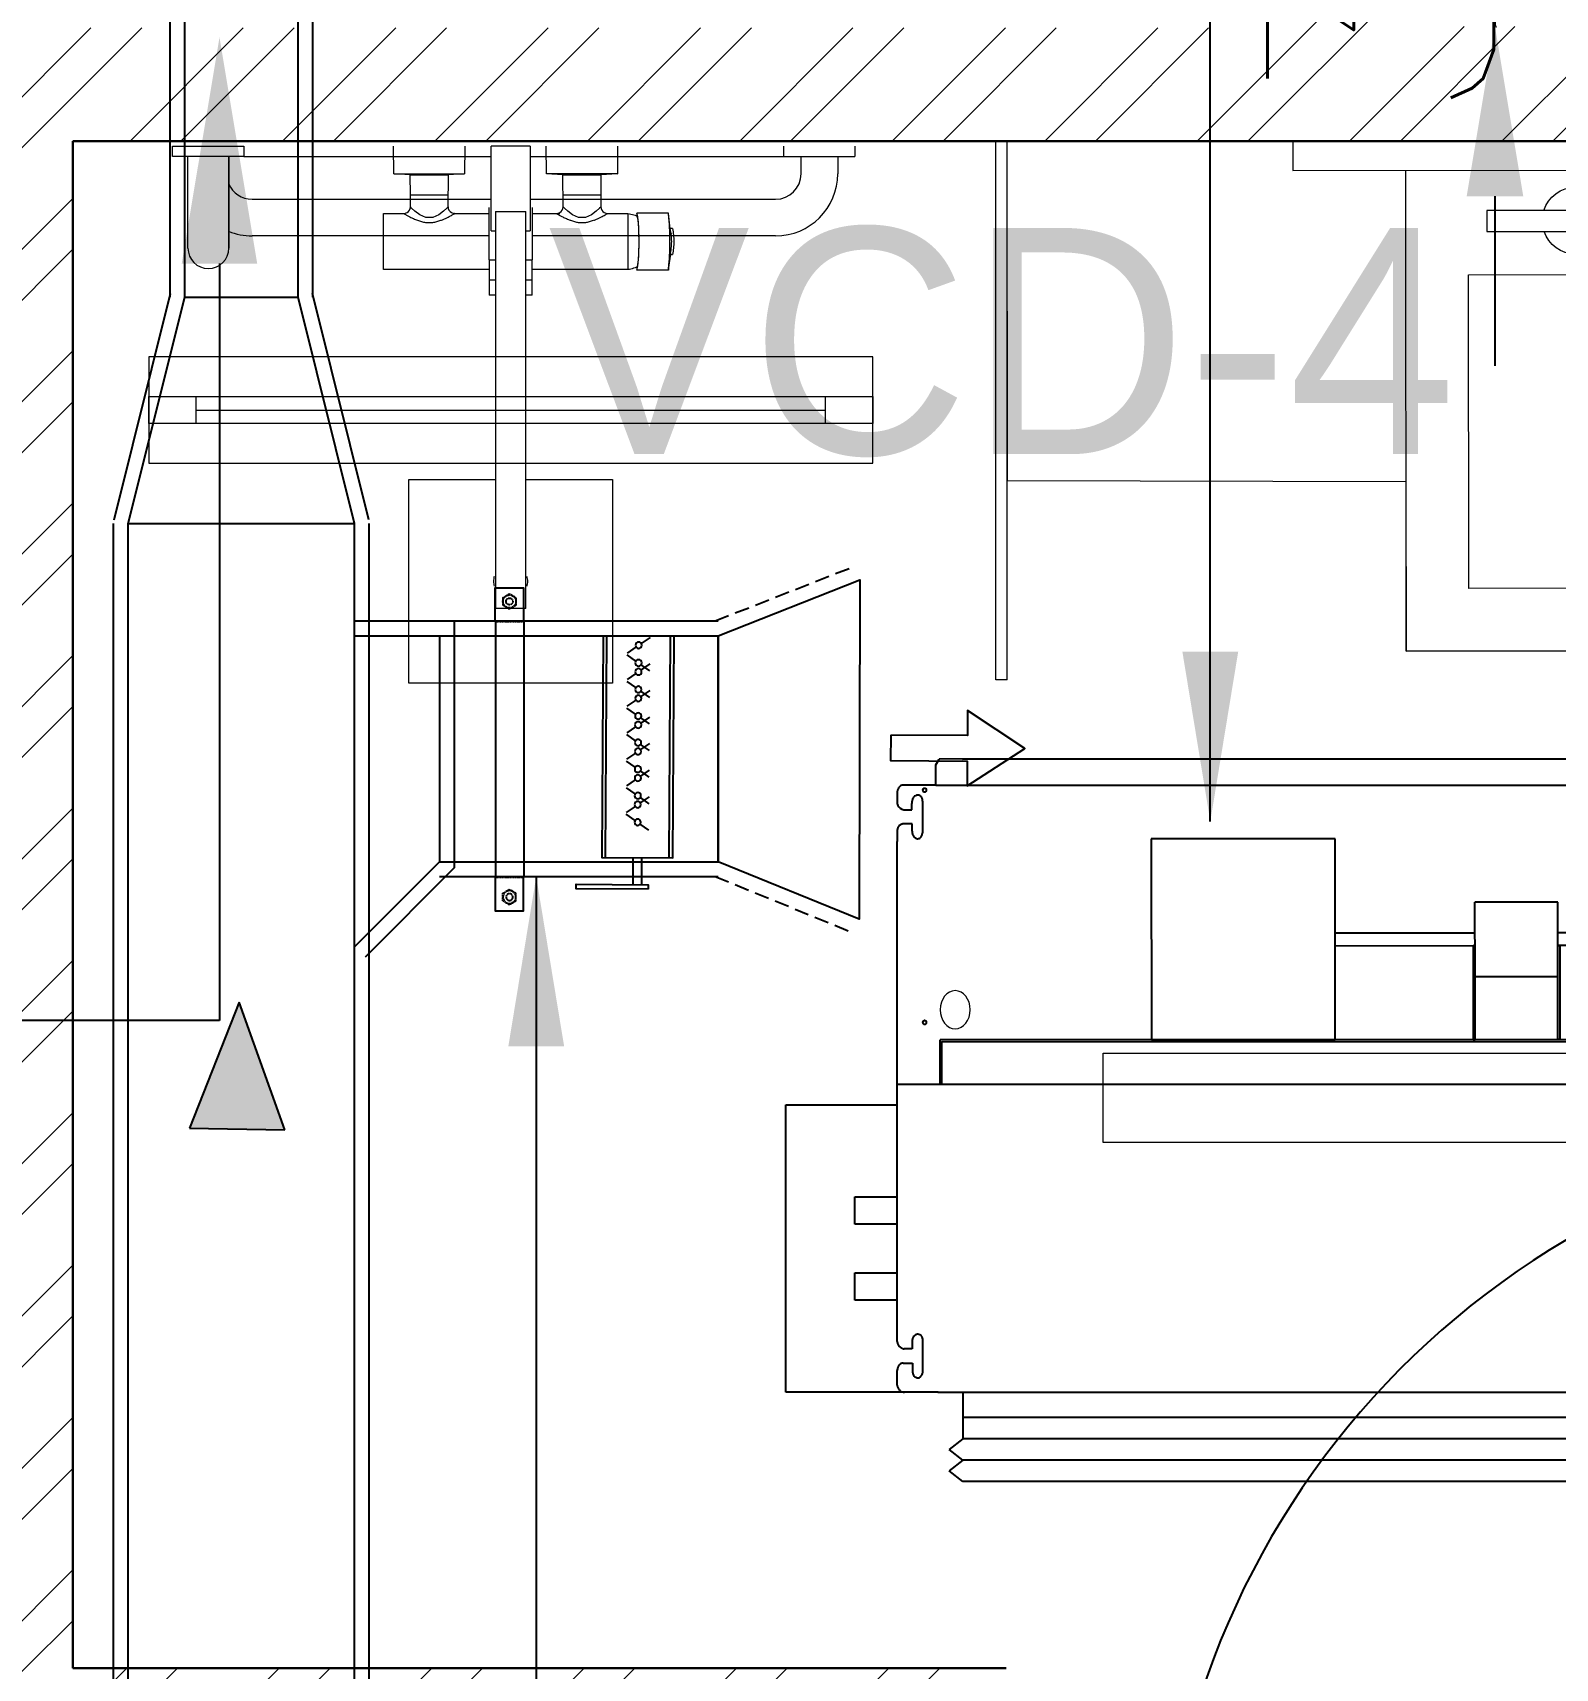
# Model space of a CAD drawing. Header units: millimetres. Extents: x -9226 to 166212, y -13 to 97274.
# Drawn here: x 40588 to 41934, y 59530 to 60976 of the extents above; entities that cross this region are included whole.
import ezdxf

# ---------------------------------------------------------------- set-up
doc = ezdxf.new("R2010")
doc.units = ezdxf.units.MM
doc.linetypes.add('01-AT-PLA Floor Plans$0$DASHED', pattern=[19.05, 12.7, -6.35])
doc.linetypes.add('HIDDEN', pattern=[9.525, 6.35, -3.175])
doc.layers.get('0').update_dxf_attribs({"color": 8})
doc.layers.get('Defpoints').update_dxf_attribs({"color": 8})
for name, color, linetype in [('-FAD', 3, 'Continuous'), ('1.INS', 8, 'Continuous'), ('1.RAD', 6, 'Continuous'), ('1.SAD', 5, 'Continuous'), ('1.support 2', 7, 'Continuous'), ('ETA-AC-SUPPORT', 25, 'Continuous'), ('FAD', 3, 'Continuous'), ('IZ-AC-VCD', 4, 'Continuous'), ('M-HVAC-FCU-02', 20, 'Continuous'), ('M-HVAC-FCU-05', 20, 'Continuous'), ('UNIT', 20, 'Continuous'), ('VCD SHE', 7, 'Continuous')]:
    doc.layers.add(name, color=color, linetype=linetype)
for name, color, linetype, lineweight in [('1.TAGGING', 7, 'Continuous', 5), ('1.XREF', 8, 'Continuous', 9), ('23491-XR-AR-2ND FLOOR PLAN$0$23491-XR-AR-2ND FLOOR PLAN$0$23491-XR-AR-TYP-FLOOR$0$A-FIXT-TOIT-PLAN', 8, 'Continuous', 5), ('23491-XR-AR-2ND FLOOR PLAN$0$23491-XR-AR-2ND FLOOR PLAN$0$23491-XR-AR-TYP-FLOOR$0$Zone-6_30May22$0$TYP$0$2B+G+19+R Typical Floor$0$A-DOOR', 8, 'Continuous', 25), ('23491-XR-AR-2ND FLOOR PLAN$0$23491-XR-AR-2ND FLOOR PLAN$0$A-FIXT-TOIT-PLAN', 8, 'Continuous', 20), ('23491-XR-AR-2ND FLOOR PLAN$0$23491-XR-AR-2ND FLOOR PLAN$0$A-WALL', 8, 'Continuous', 30), ('23491-XR-AR-2ND FLOOR PLAN$0$A-WALL-PATT', 8, 'Continuous', 5), ('A-ANNO-DIMS', 8, 'Continuous', 9)]:
    doc.layers.add(name, color=color, linetype=linetype, lineweight=lineweight)
doc.styles.add('ROMANS', font='isocp.shx', dxfattribs={"width": 0.8})
doc.styles.add('SDC-TEXT-ARB', font='sdc-arb.shx', dxfattribs={"height": 0.5})
doc.styles.get("Standard").update_dxf_attribs({"font": 'romans.shx', "height": 200})
doc.dimstyles.new('ISO-25', dxfattribs={"dimtxt": 200, "dimasz": 150, "dimexe": 1.25, "dimexo": 0.625, "dimgap": 1, "dimtad": 1, "dimtoh": 1, "dimdec": 0, "dimrnd": 5, "dimtxsty": 'Standard', "dimcen": 2.5, "dimclrd": 256, "dimclre": 256, "dimclrt": 7, "dimadec": 0, "dimazin": 0, "dimtfac": 1, "dimtdec": 0, "dimtix": 1, "dimtmove": 2, "dimatfit": 3, "dimfxl": 1, "dimarcsym": 1})
doc.dimstyles.new('JSE', dxfattribs={"dimtxt": 50, "dimasz": 150, "dimexe": 0.18, "dimexo": 0.0625, "dimgap": 50, "dimtad": 0, "dimdec": 0, "dimrnd": 5, "dimzin": 0, "dimdsep": 46, "dimtxsty": 'ROMANS', "dimcen": 0.09, "dimclrd": 7, "dimclre": 7, "dimclrt": 7, "dimadec": 0, "dimazin": 0, "dimtfac": 1, "dimtdec": 0, "dimtofl": 0, "dimtmove": 0, "dimatfit": 3, "dimfxl": 1, "dimtolj": 1, "dimtzin": 0, "dimarcsym": 1})
doc.dimstyles.new('JSE-1.25', dxfattribs={"dimtxt": 200, "dimasz": 150, "dimexe": 0.18, "dimexo": 0.0625, "dimgap": 20, "dimtad": 1, "dimdec": 0, "dimrnd": 5, "dimzin": 0, "dimdsep": 46, "dimtxsty": 'ROMANS', "dimcen": 0.09, "dimclrd": 256, "dimclre": 256, "dimclrt": 7, "dimadec": 0, "dimazin": 0, "dimtfac": 1, "dimtdec": 0, "dimtofl": 0, "dimtmove": 0, "dimatfit": 3, "dimfxl": 1, "dimtolj": 1, "dimtzin": 0, "dimarcsym": 0})

# ---------------------------------------------------------------- blocks, each defined once
blk = doc.blocks.new('*U505')
at = {"layer": '23491-XR-AR-2ND FLOOR PLAN$0$23491-XR-AR-2ND FLOOR PLAN$0$23491-XR-AR-TYP-FLOOR$0$Zone-6_30May22$0$TYP$0$2B+G+19+R Typical Floor$0$A-DOOR', "color": 8}
for p, q in [((0.765, 0), (0.035, 0)), ((0.75, -0.1), (0.05, -0.1))]:
    blk.add_line(p, q, dxfattribs=at)
blk.add_lwpolyline([(0.725, 0), (0.725, 0.7289), (0.765, 0.7289), (0.765, 0)], close=True, dxfattribs=at)
for points in [[(0.035, 0), (0, 0), (0, -0.1), (0.05, -0.1), (0.05, -0.04), (0.035, -0.04), (0.035, 0)], [(0.765, 0), (0.8, 0), (0.8, -0.1), (0.75, -0.1), (0.75, -0.04), (0.765, -0.04), (0.765, 0)]]:
    blk.add_lwpolyline(points, dxfattribs=at)
blk.add_arc((0.765, 0), 0.73, 93.1411, 180, dxfattribs=at)
blk = doc.blocks.new('*U192')
at = {"color": 8}
for points in [[(0.2, 948.2), (1, -652.5), (-299, -652.5), (-300, -300), (-450, -300), (-450, 300), (-300, 300), (-299.7, 948.2)], [(0, 400), (0, -400), (-25, -400), (-25, 400)], [(-25, -300), (-25, 300), (-450, 300), (-450, -300)], [(-79.1, -228.5), (-79.1, -99.2), (-60.6, -99.2), (-60.6, -228.5)]]:
    blk.add_lwpolyline(points, close=True, dxfattribs=at)
blk.add_lwpolyline([(-117.3, -6.3), (-117.3, 244.6), (-394.6, 244.6), (-394.6, -244.6), (-117.3, -244.6), (-117.3, -48.9)], dxfattribs=at)
for start, end in [(108.8563, 251.1437), (287.566, 72.434)]:
    blk.add_arc((-69.5, -150), 29.5, start, end, dxfattribs=at)
blk = doc.blocks.new('23491-XR-AR-2ND FLOOR PLAN$0$23491-XR-AR-2ND FLOOR PLAN$0$23261-XR-AR-TO-A-FF$0$AAA')
at = {"color": 8, "linetype": 'ByBlock'}
for p, q in [((19517.5, 6924.5), (19697.5, 6924.5)), ((19517.5, 6744.5), (19517.5, 6924.5)), ((19697.5, 6924.5), (19697.5, 6744.5)), ((19594, 6858.6), (19594, 6777.6)), ((19594, 6858.6), (19621, 6858.6)), ((19621, 6777.6), (19621, 6858.6)), ((19594, 6777.6), (19594, 6507.6)), ((19621, 6507.6), (19621, 6777.6)), ((19594, 6744.5), (19517.5, 6744.5)), ((19697.5, 6744.5), (19621, 6744.5)), ((19588.6, 6581.5), (19588.6, 6568.4)), ((19588.6, 6581.5), (19594, 6581.5)), ((19621, 6581.5), (19626.4, 6581.5)), ((19626.4, 6568.4), (19626.4, 6581.5)), ((19588.6, 6568.4), (19588.6, 6550.4)), ((19588.6, 6568.4), (19594, 6568.4)), ((19621, 6568.4), (19626.4, 6568.4)), ((19626.4, 6550.4), (19626.4, 6568.4)), ((19594, 6550.4), (19588.6, 6550.4)), ((19588.6, 6504), (19588.6, 6550.4)), ((19626.4, 6550.4), (19621, 6550.4)), ((19626.4, 6550.4), (19626.4, 6504)), ((19856.5, 6459), (19856.5, 6540)), ((19856.5, 6540), (19856.5, 6459)), ((19892.7, 6540), (19892.7, 6459)), ((19892.7, 6540), (19892.7, 6459)), ((19373.4, 6529.2), (19588.6, 6529.2)), ((19594, 6524.8), (19590.4, 6524.8)), ((19590.4, 6450), (19590.4, 6524.8)), ((19624.6, 6524.8), (19621, 6524.8)), ((19624.6, 6524.8), (19624.6, 6450)), ((19626.4, 6529.2), (19836, 6529.2)), ((19588.6, 6509.4), (19564.1, 6509.4)), ((19567, 6509.4), (19566.4, 6509.4)), ((19621, 6507.6), (19594, 6507.6)), ((19590.4, 6496.8), (19373.4, 6496.8)), ((19836, 6496.8), (19624.6, 6496.8)), ((19318.5, 6459), (19318.5, 6474.3)), ((19350.9, 6474.3), (19350.9, 6459)), ((19648, 6450), (19648.2, 6474.2)), ((19303.2, 6450), (19303.2, 6459)), ((19590.4, 6459), (19303.2, 6459)), ((19366.2, 6459), (19366.2, 6450)), ((19590.4, 6450), (19624.6, 6450)), ((19843.2, 6459), (19624.6, 6459)), ((19843.2, 6450), (19843.2, 6459)), ((19843.2, 6459), (19856.5, 6459)), ((19843.2, 6450), (19843.2, 6459)), ((19843.2, 6459), (19906.2, 6459)), ((19906.2, 6450), (19843.2, 6450)), ((19906.2, 6450), (19843.2, 6450)), ((19892.7, 6459), (19906.2, 6459)), ((19906.2, 6459), (19906.2, 6450)), ((19906.2, 6459), (19906.2, 6450))]:
    blk.add_line(p, q, dxfattribs=at)
at = {"color": 8, "linetype": 'ByBlock', "flags": 128}
for points in [[(19466.3, 6544.5), (19466.3, 6544.5), (19466.3, 6545), (19467.9, 6557.1), (19468, 6558.5), (19468.1, 6559.4), (19496, 6559.4)], [(19504, 6558.7), (19502.6, 6558.5), (19501.3, 6558.2), (19499.9, 6557.9), (19498.6, 6557.5), (19497.3, 6557), (19496.1, 6556.6), (19496, 6556.5), (19496, 6559.4), (19495, 6556), (19494.3, 6546.8), (19494, 6534.2), (19494.3, 6521.6), (19495, 6512.3), (19496, 6509)], [(19527.8, 6503.6), (19527.6, 6505.1), (19527, 6506.5), (19526.1, 6507.7), (19524.9, 6508.6), (19522.6, 6509.4), (19522, 6509.4), (19504, 6509.4), (19504, 6558.9), (19588.6, 6558.9)], [(19626.4, 6558.9), (19720, 6558.9), (19720, 6509.4), (19702, 6509.4), (19701.3, 6509.4), (19699, 6508.6), (19697.8, 6507.7), (19696.9, 6506.5), (19696.3, 6505.1), (19696.1, 6503.6)], [(19466.5, 6545.7), (19465.5, 6545.6), (19464.5, 6545.5)], [(19464.5, 6522.8), (19465.5, 6522.7), (19466.5, 6522.6)], [(19466.3, 6523.8), (19466.3, 6523.7), (19466.4, 6522.8), (19466.7, 6520.3), (19467.4, 6515), (19467.8, 6511.5), (19468, 6510.1), (19468.1, 6509), (19468.1, 6509), (19496, 6509), (19496, 6511.8), (19497.2, 6511.3), (19498.5, 6510.9), (19499.8, 6510.5), (19501.2, 6510.2), (19502.5, 6509.9), (19503.9, 6509.7), (19504, 6509.6)], [(19513, 6450), (19513.2, 6474.2), (19527.7, 6475.2), (19527.9, 6503.7), (19528.9, 6504.7), (19531.9, 6507.3), (19536, 6510.5), (19541.4, 6513), (19547.5, 6513), (19552.9, 6510.5), (19557.1, 6507.3), (19560, 6504.7), (19561.1, 6503.6), (19561.3, 6475.2), (19561.4, 6475.2), (19575.7, 6474.2), (19576, 6450)], [(19565.4, 6509.2), (19564, 6508.6), (19562.8, 6507.7), (19561.9, 6506.5), (19561.3, 6505.1), (19561.1, 6503.6)], [(19662.8, 6503.6), (19662.6, 6505.1), (19662, 6506.5), (19661.1, 6507.7), (19659.9, 6508.6), (19657.6, 6509.4), (19657, 6509.4), (19626.4, 6509.4)], [(19710.7, 6474.2), (19648.2, 6474.2), (19648.3, 6474.3), (19662.7, 6475.2), (19662.9, 6503.7), (19663.9, 6504.7), (19666.9, 6507.3), (19671, 6510.5), (19676.4, 6513), (19682.5, 6513), (19687.9, 6510.5), (19692.1, 6507.3), (19695, 6504.7), (19696.1, 6503.6), (19696.1, 6493.2), (19696.3, 6475.2), (19696.4, 6475.2), (19710.7, 6474.2), (19711, 6450)], [(19527.8, 6493.2), (19544.5, 6493.2), (19561.1, 6493.2)], [(19662.8, 6493.2), (19679.5, 6493.2), (19696.1, 6493.2)], [(19513.3, 6474.3), (19513.2, 6474.2), (19575.7, 6474.2)], [(19561, 6475.2), (19544.5, 6475.2), (19527.9, 6475.2)], [(19696.3, 6475.2), (19679.5, 6475.2), (19662.7, 6475.2)]]:
    blk.add_lwpolyline(points, dxfattribs=at)
at = {"color": 8, "linetype": 'ByBlock'}
for centre, radius, start, end in [((19607.5, 6834.5), 15.1, 163.2751, 180), ((19607.5, 6834.5), 15.1, 0, 16.7249), ((19607.5, 6834.5), 15.1, 180, 196.7249), ((19607.5, 6834.5), 15.1, 343.2751, 0), ((19874.6, 6540), 18.1, 360, 180), ((19874.6, 6540), 18.1, 360, 180), ((19373.4, 6474.3), 54.9, 90, 180), ((19836, 6474.3), 54.9, 67.793, 90), ((19373.4, 6474.3), 22.5, 90, 180), ((19836, 6474.3), 22.5, 22.7572, 90)]:
    blk.add_arc(centre, radius, start, end, dxfattribs=at)
at = {"color": 8, "linetype": 'ByBlock', "extrusion": (0, 0, -1)}
for start_param, end_param in [(4.712389, 4.717081), (4.707697, 4.712389)]:
    blk.add_ellipse((19515.6, 6534.2), major_axis=(0, 52.4), ratio=0.998719, start_param=start_param, end_param=end_param, dxfattribs=at)
at = {"color": 8, "linetype": 'ByBlock'}
for points, knots in [([(19468.1, 6559.4), (19468, 6558.3), (19467.8, 6556.2), (19467.4, 6552), (19466.9, 6544.7), (19466.7, 6538.4), (19466.7, 6534.2)], [0, 0, 0, 0, 0.125, 0.25, 0.5, 1, 1, 1, 1]), ([(19496, 6511.8), (19495.7, 6512), (19495.4, 6513.2), (19495, 6516.2), (19494.8, 6518.3), (19494.7, 6520.1), (19494.6, 6522), (19494.5, 6524.7), (19494.4, 6528.5), (19494.3, 6532.4), (19494.3, 6535.6), (19494.3, 6538.4), (19494.4, 6541.6), (19494.5, 6545.1), (19494.7, 6548.3), (19494.9, 6551), (19495.1, 6553.3), (19495.5, 6555.6), (19495.8, 6556.4), (19496, 6556.5)], [-1, -1, -1, -1, -0.861111, -0.791667, -0.756944, -0.722222, -0.6875, -0.652778, -0.583333, -0.513889, -0.479167, -0.444444, -0.388889, -0.333333, -0.277778, -0.222222, -0.166667, -0.111111, 0, 0, 0, 0]), ([(19466.4, 6545.2), (19466.2, 6544.4), (19465.9, 6542.7), (19465.5, 6540), (19465.3, 6537.1), (19465.2, 6535.1), (19465.2, 6534.2)], [0.0424045, 0.0424045, 0.0424045, 0.0424045, 0.25, 0.5, 0.75, 1, 1, 1, 1]), ([(19465.2, 6534.2), (19465.2, 6533.2), (19465.3, 6531.3), (19465.5, 6528.4), (19465.9, 6525.6), (19466.2, 6523.9), (19466.4, 6523.1)], [0, 0, 0, 0, 0.25, 0.5, 0.75, 0.9575954, 0.9575954, 0.9575954, 0.9575954]), ([(19534.1, 6515.4), (19533.3, 6515.1), (19531.5, 6514.3), (19528.8, 6513.1), (19526.7, 6512.1), (19524.8, 6511), (19523.4, 6510.3), (19522.5, 6509.8), (19521.9, 6509.5), (19521.9, 6509.4), (19522, 6509.4)], [0.6680269, 0.6680269, 0.6680269, 0.6680269, 0.7083333, 0.75, 0.7916667, 0.8333333, 0.875, 0.9166667, 0.9583333, 0.9999877, 0.9999877, 0.9999877, 0.9999877]), ([(19554.7, 6515.4), (19554.1, 6515.6), (19553, 6516), (19550.6, 6516.7), (19547.7, 6517.3), (19544.5, 6517.5), (19541.2, 6517.3), (19538.3, 6516.7), (19536, 6516), (19534.8, 6515.6), (19534.2, 6515.4)], [0.3333333, 0.3333333, 0.3333333, 0.3333333, 0.3611111, 0.3888889, 0.4444444, 0.5, 0.5555556, 0.6111111, 0.6388889, 0.6666667, 0.6666667, 0.6666667, 0.6666667]), ([(19567, 6509.4), (19567, 6509.4), (19566.9, 6509.5), (19566.4, 6509.8), (19565.8, 6510.1), (19565, 6510.5), (19564, 6511.1), (19562.9, 6511.7), (19561.5, 6512.4), (19560, 6513.2), (19558.3, 6513.9), (19556.5, 6514.7), (19555.4, 6515.2), (19554.8, 6515.4)], [0.0000145, 0.0000145, 0.0000145, 0.0000145, 0.0555556, 0.0833333, 0.1111111, 0.1388889, 0.1666667, 0.1944444, 0.2222222, 0.25, 0.2777778, 0.3055556, 0.3311596, 0.3311596, 0.3311596, 0.3311596]), ([(19669.1, 6515.4), (19668.3, 6515.1), (19666.5, 6514.3), (19663.8, 6513.1), (19661.7, 6512.1), (19659.8, 6511), (19658.4, 6510.3), (19657.5, 6509.8), (19656.9, 6509.5), (19656.9, 6509.4), (19657, 6509.4)], [0.6680252, 0.6680252, 0.6680252, 0.6680252, 0.7083333, 0.75, 0.7916667, 0.8333333, 0.875, 0.9166667, 0.9583333, 0.9999855, 0.9999855, 0.9999855, 0.9999855]), ([(19689.7, 6515.4), (19689.1, 6515.6), (19688, 6516), (19685.6, 6516.7), (19682.7, 6517.3), (19679.5, 6517.5), (19676.2, 6517.3), (19673.3, 6516.7), (19671, 6516), (19669.8, 6515.6), (19669.2, 6515.4)], [0.3333333, 0.3333333, 0.3333333, 0.3333333, 0.3611111, 0.3888889, 0.4444444, 0.5, 0.5555556, 0.6111111, 0.6388889, 0.6666667, 0.6666667, 0.6666667, 0.6666667]), ([(19702, 6509.4), (19702, 6509.4), (19701.9, 6509.5), (19701.4, 6509.8), (19700.8, 6510.1), (19700, 6510.5), (19699, 6511.1), (19697.9, 6511.7), (19696.5, 6512.4), (19695, 6513.2), (19693.3, 6513.9), (19691.5, 6514.7), (19690.4, 6515.2), (19689.8, 6515.4)], [0.0000123, 0.0000123, 0.0000123, 0.0000123, 0.0555556, 0.0833333, 0.1111111, 0.1388889, 0.1666667, 0.1944444, 0.2222222, 0.25, 0.2777778, 0.3055556, 0.3311561, 0.3311561, 0.3311561, 0.3311561])]:
    blk.add_open_spline(points, degree=3, knots=knots, dxfattribs=at)
for points in [[(19463.3, 6534.4), (19463.3, 6535.3), (19463.4, 6537.2), (19463.6, 6540), (19464, 6542.8), (19464.3, 6544.6), (19464.5, 6545.5)], [(19464.5, 6522.8), (19464.3, 6523.7), (19464, 6525.6), (19463.6, 6528.3), (19463.4, 6531.1), (19463.3, 6533), (19463.3, 6533.9)], [(19465.7, 6527.2), (19465.7, 6527.4), (19465.7, 6527.6), (19465.7, 6527.8)], [(19466.7, 6534.2), (19466.7, 6530), (19466.9, 6521.5), (19467.7, 6513.2), (19468.1, 6509)]]:
    blk.add_open_spline(points, degree=3, dxfattribs=at)
blk = doc.blocks.new('23491-XR-AR-2ND FLOOR PLAN$0$23491-XR-AR-2ND FLOOR PLAN$0$23261-XR-AR-TO-A-FF$0$Slim Fr Drain Vitra')
at = {"color": 8}
for p, q in [((42, -12), (42, 12)), ((42, 0), (598, 0)), ((598, -12), (598, 12))]:
    blk.add_line(p, q, dxfattribs=at)
for points in [[(0, -47), (640, -47), (640, 47), (0, 47)], [(0, 12), (640, 12), (640, -12), (0, -12)]]:
    blk.add_lwpolyline(points, close=True, dxfattribs=at)
blk = doc.blocks.new('23491-XR-AR-2ND FLOOR PLAN')
at = {"layer": '23491-XR-AR-2ND FLOOR PLAN$0$A-WALL-PATT'}
h = blk.add_hatch(dxfattribs=at)
h.set_pattern_fill('ANSI32', color=8, scale=10)
h.paths.add_polyline_path([(40650, 63730), (40650, 63079.4), (44475, 63080), (47200, 63080), (47200, 63280), (42400, 63280), (42400, 65080), (43000, 65080), (41550, 65080), (41550, 64980), (42250, 64980), (42250, 63280), (40750, 63280), (40750, 63830), (39800, 63830), (39800, 64980), (40750, 64980), (40750, 65080), (39850, 65080), (39850, 65180), (39650, 65180), (39650, 59080), (39849.9, 59080), (39850, 59430), (41348.6, 59430), (41348.6, 59180), (41549.7, 59180), (41549.7, 59280), (41448.6, 59280), (41448.6, 59530), (39750, 59530.1), (39750, 60930), (39800, 61080), (39800, 62130), (39750, 62230), (39750, 63730)])
h = blk.add_hatch(dxfattribs=at)
h.set_pattern_fill('ANSI32', color=8, scale=10)
h.paths.add_polyline_path([(40523.7, 59530.1), (40523.7, 60880.1), (39750, 60880), (39750, 60980), (40600, 60980), (40700, 60980), (41700, 60980), (41700, 61680), (41799.7, 61680), (41800.3, 60981.2), (43200, 60982.4), (43200, 59280), (43600, 59280), (43600, 59180), (42349.7, 59180), (42349.7, 59280), (43050, 59280), (43051.1, 60880), (40623.7, 60880), (40623.7, 59530.1)])
at = {"layer": '23491-XR-AR-2ND FLOOR PLAN$0$23491-XR-AR-2ND FLOOR PLAN$0$23491-XR-AR-TYP-FLOOR$0$A-FIXT-TOIT-PLAN', "color": 8}
for p, q in [((41439.5, 60403.9), (41439.5, 60880)), ((41449.5, 60403.9), (41449.5, 60880)), ((41449.5, 60403.9), (41439.5, 60403.9))]:
    blk.add_line(p, q, dxfattribs=at)
at = {"layer": '23491-XR-AR-2ND FLOOR PLAN$0$23491-XR-AR-2ND FLOOR PLAN$0$A-WALL', "color": 8}
for p, q in [((40623.7, 59530.1), (40623.7, 60880)), ((43050, 60880), (40623.7, 60880)), ((40623.7, 59530.1), (41448.6, 59530))]:
    blk.add_line(p, q, dxfattribs=at)
at = {"layer": '23491-XR-AR-2ND FLOOR PLAN$0$23491-XR-AR-2ND FLOOR PLAN$0$23491-XR-AR-TYP-FLOOR$0$A-FIXT-TOIT-PLAN', "color": 8, "xscale": -0.9999999999999996, "rotation": 270.026992234108}
blk.add_blockref('*U192', (42101.8, 60879.3, 0), dxfattribs=at)
at = {"layer": '23491-XR-AR-2ND FLOOR PLAN$0$23491-XR-AR-2ND FLOOR PLAN$0$23491-XR-AR-TYP-FLOOR$0$Zone-6_30May22$0$TYP$0$2B+G+19+R Typical Floor$0$A-DOOR', "color": 8, "xscale": 1000.000000000003, "yscale": 1000.000000000003, "zscale": 1000.000000000003}
blk.add_blockref('*U505', (41549.7, 59280), dxfattribs=at)
at = {"layer": '23491-XR-AR-2ND FLOOR PLAN$0$23491-XR-AR-2ND FLOOR PLAN$0$A-FIXT-TOIT-PLAN', "color": 8}
for name, p, rotation in [('23491-XR-AR-2ND FLOOR PLAN$0$23491-XR-AR-2ND FLOOR PLAN$0$23261-XR-AR-TO-A-FF$0$AAA', (60618.2, 67325.4, 0), 179.9999475579284), ('23491-XR-AR-2ND FLOOR PLAN$0$23491-XR-AR-2ND FLOOR PLAN$0$23261-XR-AR-TO-A-FF$0$Slim Fr Drain Vitra', (40690.8, 60642.3), 359.9999475579285)]:
    blk.add_blockref(name, p, dxfattribs=dict(at, rotation=rotation))
blk = doc.blocks.new('XREF')
at = {"layer": 'A-ANNO-DIMS', "color": 8}
blk.add_blockref('23491-XR-AR-2ND FLOOR PLAN', (0, 0), dxfattribs=at)
blk = doc.blocks.new('*U542')
at = {"layer": 'IZ-AC-VCD', "color": 5, "extrusion": (0, 0, -1)}
for p, q in [((41.5, 467.5), (41.5, 416.7)), ((58.5, 416.7), (58.5, 467.5))]:
    blk.add_line(p, q, dxfattribs=at)
at = {"layer": 'IZ-AC-VCD', "color": 5}
for p, q in [((-10, 416.7), (-10, 0)), ((110, 416.7), (110, 0))]:
    blk.add_line(p, q, dxfattribs=at)
for points in [[(29.2, 475.9), (165.1, 475.9), (165.1, 467.5), (29.2, 467.5)], [(-16.7, 0), (116.7, 0), (116.7, 416.7), (-16.7, 416.7)]]:
    blk.add_lwpolyline(points, close=True, dxfattribs=at)
at = {"layer": 'IZ-AC-VCD', "color": 7, "extrusion": (0, 0, -1)}
for points in [[(-28.6, 364.9), (-45.1, 353.4)], [(-54.9, 346.6), (-71.4, 335.1)], [(-28.6, 314.9), (-45.1, 303.4)], [(-28.6, 301.8), (-45.1, 313.2)], [(-54.9, 320.1), (-71.4, 331.5)], [(-54.9, 296.6), (-71.4, 285.1)], [(-54.9, 270.1), (-71.4, 281.5)], [(-28.6, 264.9), (-45.1, 253.4)], [(-28.6, 251.8), (-45.1, 263.2)], [(-54.9, 246.6), (-71.4, 235.1)], [(-54.9, 220.1), (-71.4, 231.5)], [(-28.6, 214.9), (-45.1, 203.4)], [(-28.6, 201.8), (-45.1, 213.2)], [(-54.9, 196.6), (-71.4, 185.1)], [(-28.6, 164.9), (-45.1, 153.4)], [(-28.6, 151.8), (-45.1, 163.2)], [(-54.9, 170.1), (-71.4, 181.5)], [(-54.9, 146.6), (-71.4, 135.1)], [(-54.9, 120.1), (-71.4, 131.5)], [(-28.6, 114.9), (-45.1, 103.4)], [(-28.6, 101.8), (-45.1, 113.2)], [(-54.9, 96.6), (-71.4, 85.1)], [(-28.6, 64.9), (-45.1, 53.4)], [(-28.6, 51.8), (-45.1, 63.2)], [(-54.9, 70.1), (-71.4, 81.5)], [(-54.9, 46.6), (-71.4, 35.1)], [(-54.9, 20.1), (-71.4, 31.5)], [(-28.6, 1.8), (-45.1, 13.2)]]:
    blk.add_lwpolyline(points, dxfattribs=at)
for centre in [(-50, 350), (-50, 316.7), (-50, 300), (-50, 266.7), (-50, 250), (-50, 216.7), (-50, 200), (-50, 166.7), (-50, 150), (-50, 116.7), (-50, 100), (-50, 66.7), (-50, 50), (-50, 16.7)]:
    blk.add_circle(centre, 6, dxfattribs=at)
blk = doc.blocks.new('t')
at = {"layer": 'ETA-AC-SUPPORT', "color": 7, "linetype": 'HIDDEN', "ltscale": 0.3, "extrusion": (2.40653e-07, 5.25136e-08, 1)}
for p, q in [((4429.3, -9484.4, 0), (4379.3, -9484.4, 0)), ((4392.9, -9513, 0), (4404.3, -9506.4, 0)), ((4392.9, -9526.2, 0), (4392.9, -9513, 0)), ((4392.9, -9526.2, 0), (4404.3, -9532.9, 0)), ((4415.8, -9513, 0), (4404.3, -9506.4, 0)), ((4415.8, -9526.2, 0), (4404.3, -9532.9, 0)), ((4415.8, -9526.2, 0), (4415.8, -9513, 0))]:
    blk.add_line(p, q, dxfattribs=at)
at = {"layer": 'ETA-AC-SUPPORT', "color": 7, "linetype": 'Continuous', "ltscale": 0.3, "extrusion": (2.40653e-07, 5.25136e-08, 1), "elevation": 0}
blk.add_lwpolyline([(4429.3, -9484.4), (4429.3, -9543.9), (4379.3, -9543.9), (4379.3, -9484.4)], dxfattribs=at)
at = {"layer": 'ETA-AC-SUPPORT', "color": 7, "linetype": 'HIDDEN', "ltscale": 0.3, "extrusion": (2.40653e-07, 5.25136e-08, 1)}
for radius in [11.5, 6]:
    blk.add_circle((4404.3, -9519.6, 0), radius, dxfattribs=at)
blk = doc.blocks.new('*U543')
at = {"layer": 'ETA-AC-SUPPORT', "color": 7, "linetype": 'Continuous', "ltscale": 0.3, "extrusion": (2.40653e-07, 5.25136e-08, 1)}
for p, q in [((4404.3, -9288.4, 0), (4404.3, -9514.1, 0)), ((4429.3, -9288.4, 0), (4429.3, -9514.1, 0))]:
    blk.add_line(p, q, dxfattribs=at)
at = {"color": 7, "linetype": 'Continuous', "xscale": -0.5, "yscale": 0.5, "zscale": 0.5, "rotation": 180}
blk.add_blockref('t', (2214.7, -14030.6, 0), dxfattribs=at)
at = {"color": 7, "linetype": 'Continuous', "xscale": 0.5, "yscale": 0.5, "zscale": 0.5}
blk.add_blockref('t', (2214.7, -4771.9, 0), dxfattribs=at)
blk = doc.blocks.new('HVAC-VOL-SPD-S01-M-01-0400 R-01$0$HVAC-VOL-SPD-S01-M-01-0400 R-01$0$A$C2F9C6816')
blk.add_hatch(color=256).paths.add_polyline_path([(-198.8, -78.6), (-398.8, -153.6), (-198.8, -228.6)])
for p, q in [((-198.8, -78.6), (-398.8, -153.6)), ((-198.8, -228.6), (-198.8, -78.6)), ((-398.8, -153.6), (-198.8, -228.6))]:
    blk.add_line(p, q)
blk = doc.blocks.new('*D476')
at = {"layer": 'Defpoints', "color": 0, "transparency": 16777216}
for p in [(41880.6, 61317.9, 0), (41880.6, 60981.3), (41880.6, 60981.3)]:
    blk.add_point(p, dxfattribs=at)
at = {"layer": 'VCD SHE', "lineweight": -2, "transparency": 16777216}
for p, q in [((41880.6, 61467.9), (41880.6, 61617.9)), ((41880.6, 61317.9), (41880.6, 60981.3)), ((41881.2, 61317.9), (41881.9, 61317.9)), ((41881.2, 60981.3), (41881.9, 60981.3)), ((41880.6, 60831.3), (41880.6, 60681.3))]:
    blk.add_line(p, q, dxfattribs=at)
at = {"layer": 'VCD SHE', "transparency": 16777216}
for points in [[(41855.6, 61467.9), (41905.6, 61467.9), (41880.6, 61317.9)], [(41855.6, 60831.3), (41905.6, 60831.3), (41880.6, 60981.3)]]:
    blk.add_solid(points, dxfattribs=at)
at = {"layer": 'VCD SHE', "color": 7, "transparency": 16777216, "insert": (41779.6, 61149.6), "char_height": 200, "attachment_point": 5, "rotation": 90}
blk.add_mtext('335', dxfattribs=at)
blk = doc.blocks.new('1425')
at = {"layer": 'M-HVAC-FCU-02', "color": 30}
for p, q in [((-402.3, -23.82), (-402.3, -43.79)), ((402.32, -23.78), (402.32, -43.76)), ((-402.3, -43.79), (-412.3, -53.79)), ((402.32, -43.76), (-402.3, -43.79)), ((402.32, -43.76), (412.32, -53.76)), ((-402.3, -63.8), (-412.3, -53.79)), ((402.32, -63.76), (412.32, -53.76)), ((-402.3, -63.8), (-412.3, -73.8)), ((402.32, -63.76), (-402.3, -63.8)), ((402.32, -63.76), (412.32, -73.77)), ((-402.3, -83.8), (-412.3, -73.8)), ((402.32, -83.77), (412.32, -73.77)), ((402.32, -83.77), (-402.3, -83.8))]:
    blk.add_line(p, q, dxfattribs=at)
at = {"layer": 'M-HVAC-FCU-05', "color": 30}
for p, q in [((-421.99, 586.7), (-419.58, 592.08)), ((-421.98, 567.1), (-421.99, 586.7)), ((419.11, 592.32), (-419.58, 592.08)), ((-402.54, 592.08), (419.11, 592.32)), ((421.53, 586.95), (419.11, 592.32)), ((421.54, 567.35), (421.53, 586.95)), ((-421.98, 567.57), (-445.79, 567.56)), ((-421.98, 567.57), (421.54, 567.82)), ((421.54, 567.82), (445.35, 567.83)), ((-450.17, 561.26), (-450.17, 551.63)), ((449.73, 561.53), (449.73, 551.9)), ((-439.38, 544.64), (-439.38, 550.58)), ((-431.58, 552.69), (-431.57, 523.1)), ((431.15, 552.94), (431.16, 523.36)), ((438.95, 544.9), (438.95, 550.84)), ((-445.15, 544.64), (-439.38, 544.64)), ((444.72, 544.9), (438.95, 544.9)), ((-439.16, 531.33), (-445.89, 531.32)), ((-439.16, 524.5), (-439.16, 531.33)), ((438.74, 531.59), (445.47, 531.59)), ((438.74, 524.76), (438.74, 531.59)), ((-450.16, 524.32), (-450.15, 514.88)), ((449.74, 524.59), (449.75, 515.15)), ((-450.01, 47.3), (-450.15, 514.88)), ((-132.02, 517.4), (-265.51, 517.35)), ((-265.51, 517.35), (-265.44, 329.53)), ((-131.95, 329.59), (-132.02, 517.4)), ((140.26, 517.45), (273.75, 517.51)), ((140.33, 329.64), (140.26, 517.45)), ((273.75, 517.51), (273.82, 329.69)), ((449.97, 47.57), (449.75, 515.15)), ((29.75, 458.38), (-30.47, 458.35)), ((-30.44, 388.66), (-30.47, 458.35)), ((29.77, 388.69), (29.75, 458.38)), ((-131.99, 429.45), (-30.45, 429.47)), ((140.29, 429.51), (29.76, 429.49)), ((-131.98, 417.54), (-30.45, 417.55)), ((-31.79, 417.55), (-31.76, 329.6)), ((-30.45, 417.55), (-31.79, 417.55)), ((-30.41, 329.6), (-30.45, 417.55)), ((140.3, 417.59), (29.76, 417.57)), ((29.76, 417.57), (31.11, 417.58)), ((29.8, 329.63), (29.76, 417.57)), ((31.11, 417.58), (31.14, 329.63)), ((-30.44, 388.66), (29.77, 388.69)), ((418.69, 329.74), (-418.95, 329.49)), ((-418.94, 287.83), (-418.95, 329.49)), ((-265.44, 329.53), (-131.95, 329.59)), ((-31.76, 329.6), (-30.41, 329.6)), ((31.14, 329.63), (29.8, 329.63)), ((273.82, 329.69), (140.33, 329.64)), ((418.71, 288.08), (418.69, 329.74)), ((-417.89, 327.92), (417.63, 328.16)), ((-417.89, 327.92), (-417.87, 287.83)), ((417.63, 328.16), (417.64, 288.08)), ((-450.08, 287.82), (449.86, 288.09)), ((-531.03, 268.53), (-450.08, 268.56)), ((-530.92, -0.17), (-531.03, 268.53)), ((-480.84, 157.03), (-480.84, 182.45)), ((-480.84, 182.45), (-450.03, 182.45)), ((-450.03, 157.03), (-480.84, 157.03)), ((-480.83, 111.45), (-450.03, 111.45)), ((-480.83, 86.02), (-480.83, 111.45)), ((-450.03, 86.02), (-480.83, 86.02)), ((-450.01, 47.3), (-450.01, 56.93)), ((449.97, 47.57), (449.97, 57.2)), ((-439.22, 46.26), (-439.22, 40.31)), ((-431.41, 18.78), (-431.43, 48.36)), ((431.4, 19.04), (431.39, 48.62)), ((439.19, 46.52), (439.19, 40.57)), ((-439.22, 40.31), (-444.99, 40.3)), ((439.19, 40.57), (444.95, 40.57)), ((-449.99, 6.34), (-450, 20)), ((-445.73, 27), (-439, 27.01)), ((-439, 27.01), (-439, 20.17)), ((438.98, 27.27), (438.98, 20.43)), ((445.7, 27.27), (438.98, 27.27)), ((449.99, 6.61), (449.98, 20.27)), ((-420.48, -0.12), (420.48, 0.12)), ((402.31, 0.12), (402.32, -23.68)), ((420.2, 0.12), (444.65, 0.13)), ((-434.95, -0.13), (-530.92, -0.17)), ((-420.2, -0.12), (-444.65, -0.13)), ((-402.31, -0.12), (-402.3, -23.92)), ((402.32, -23.68), (-402.3, -23.92)), ((402.32, -23.68), (-402.3, -23.92))]:
    blk.add_line(p, q, dxfattribs=at)
at = {"layer": 'M-HVAC-FCU-05', "color": 30, "lineweight": 18}
for p, q in [((-300.59, 316.87), (307.69, 317.06)), ((-300.55, 233.47), (-300.59, 316.87)), ((307.69, 317.06), (307.72, 233.66)), ((307.72, 233.66), (-300.55, 233.47))]:
    blk.add_line(p, q, dxfattribs=at)
at = {"layer": 'M-HVAC-FCU-05', "color": 30}
for points in [[(-445.79, 567.56, 0.14745), (-447.26, 567.2, 0.057538), (-447.86, 566.75, 0.043631), (-448.37, 566.17, 0.037373), (-448.89, 565.36, 0.018686), (-449.18, 564.77, 0.02183), (-449.53, 563.88, 0.03988), (-450.13, 561.54, 0.006038), (-450.17, 561.26)], [(445.35, 567.83, -0.14745), (446.81, 567.47, -0.057538), (447.41, 567.02, -0.043631), (447.92, 566.44, -0.037373), (448.44, 565.63, -0.018686), (448.73, 565.04, -0.02183), (449.08, 564.15, -0.03988), (449.68, 561.81, -0.006038), (449.73, 561.53)], [(-435.54, 558.29, 0.03023), (-435.71, 558.27, 0.042163), (-436.16, 558.15, 0.109989), (-437.5, 557.26, 0.060394), (-438.22, 556.34, 0.042159), (-438.69, 555.36, 0.031845), (-439.01, 554.33, 0.028129), (-439.25, 553.09, 0.024443), (-439.37, 551.61, 0.013294), (-439.38, 550.6)], [(-431.58, 552.7, 0.018031), (-431.58, 553.23, 0.033701), (-431.71, 554.51, 0.041222), (-432.01, 555.69, 0.04728), (-432.41, 556.6, 0.066586), (-433.02, 557.39, 0.138842), (-434.46, 558.19, 0.036684), (-434.97, 558.28, 0.034492), (-435.54, 558.29)], [(431.15, 552.95, -0.018031), (431.15, 553.48, -0.033701), (431.27, 554.77, -0.041222), (431.57, 555.95, -0.04728), (431.97, 556.85, -0.066586), (432.58, 557.65, -0.138842), (434.02, 558.45, -0.036684), (434.53, 558.54, -0.034492), (435.1, 558.55)], [(435.1, 558.55, -0.03023), (435.27, 558.53, -0.042163), (435.72, 558.41, -0.109989), (437.06, 557.52, -0.060394), (437.78, 556.6, -0.042159), (438.25, 555.62, -0.031845), (438.58, 554.59, -0.028129), (438.81, 553.35, -0.024443), (438.94, 551.87, -0.013294), (438.95, 550.86)], [(-450.17, 551.63, 0.032566), (-450.06, 550.29, 0.04988), (-449.66, 548.71, 0.245422), (-445.36, 544.68, 0.018987), (-445.15, 544.64)], [(449.73, 551.9, -0.032566), (449.62, 550.56, -0.04988), (449.23, 548.98, -0.245422), (444.93, 544.95, -0.018987), (444.72, 544.9)], [(-445.89, 531.32, 0.028262), (-446.06, 531.32, 0.052211), (-446.67, 531.2, 0.123145), (-448.24, 530.25, 0.055731), (-448.9, 529.42, 0.037382), (-449.32, 528.63, 0.033882), (-449.68, 527.63, 0.029807), (-449.96, 526.42, 0.025735), (-450.13, 524.97, 0.009134), (-450.16, 524.32)], [(445.47, 531.59, -0.028262), (445.64, 531.58, -0.052211), (446.25, 531.46, -0.123145), (447.82, 530.52, -0.055731), (448.48, 529.69, -0.037382), (448.91, 528.89, -0.033882), (449.27, 527.9, -0.029807), (449.54, 526.69, -0.025735), (449.71, 525.24, -0.009134), (449.74, 524.59)], [(-435.31, 517.5, -0.026495), (-435.48, 517.53, -0.048004), (-436.07, 517.72, -0.118717), (-437.63, 518.89, -0.058793), (-438.31, 519.93, -0.041358), (-438.73, 520.98, -0.031459), (-438.98, 522.05, -0.027983), (-439.13, 523.33, -0.020442), (-439.16, 524.5)], [(-431.57, 523.1, -0.01724), (-431.67, 522.41, -0.027058), (-431.98, 521.08, -0.037824), (-432.46, 519.78, -0.040466), (-432.94, 518.92, -0.050447), (-433.47, 518.28, -0.055402), (-434, 517.87, -0.140685), (-435.31, 517.5)], [(431.16, 523.36, 0.01724), (431.26, 522.67, 0.027058), (431.57, 521.33, 0.037824), (432.05, 520.03, 0.040466), (432.53, 519.17, 0.050447), (433.06, 518.54, 0.055402), (433.59, 518.13, 0.140685), (434.9, 517.76)], [(434.9, 517.76, 0.026495), (435.07, 517.79, 0.048004), (435.66, 517.98, 0.118717), (437.23, 519.15, 0.058793), (437.9, 520.19, 0.041358), (438.31, 521.24, 0.031459), (438.57, 522.31, 0.027983), (438.72, 523.59, 0.020442), (438.74, 524.76)], [(-444.99, 40.3, -0.018958), (-445.2, 40.35, -0.034322), (-445.94, 40.61, -0.196303), (-449.35, 43.99, -0.051286), (-449.81, 45.48, -0.034229), (-449.98, 46.74, -0.012756), (-450.01, 47.3)], [(-435.38, 53.96, 0.03023), (-435.55, 53.94, 0.042163), (-436, 53.82, 0.109989), (-437.35, 52.93, 0.060394), (-438.06, 52, 0.042159), (-438.53, 51.03, 0.031845), (-438.86, 50, 0.028129), (-439.09, 48.75, 0.024443), (-439.21, 47.27, 0.013294), (-439.22, 46.26)], [(-431.43, 48.36, 0.018031), (-431.42, 48.9, 0.033701), (-431.55, 50.18, 0.041222), (-431.85, 51.36, 0.04728), (-432.25, 52.27, 0.066586), (-432.86, 53.06, 0.138842), (-434.3, 53.86, 0.036684), (-434.81, 53.95, 0.034492), (-435.38, 53.96)], [(431.39, 48.62, -0.018031), (431.39, 49.15, -0.033701), (431.51, 50.44, -0.041222), (431.81, 51.62, -0.04728), (432.21, 52.52, -0.066586), (432.82, 53.32, -0.138842), (434.26, 54.12, -0.036684), (434.77, 54.2, -0.034492), (435.34, 54.22)], [(435.34, 54.22, -0.03023), (435.51, 54.2, -0.042163), (435.96, 54.07, -0.109989), (437.3, 53.19, -0.060394), (438.02, 52.26, -0.042159), (438.49, 51.29, -0.031845), (438.82, 50.26, -0.028129), (439.05, 49.01, -0.024443), (439.18, 47.53, -0.013294), (439.19, 46.52)], [(444.95, 40.57, 0.018958), (445.17, 40.62, 0.034322), (445.9, 40.87, 0.196303), (449.31, 44.26, 0.051286), (449.78, 45.74, 0.034229), (449.95, 47.01, 0.012756), (449.97, 47.57)], [(-450, 20, -0.023667), (-449.88, 21.55, -0.027559), (-449.65, 22.85, -0.031647), (-449.32, 23.93, -0.050593), (-448.74, 25.1, -0.087102), (-447.69, 26.27, -0.09091), (-446.51, 26.88, -0.051146), (-445.9, 27, -0.028286), (-445.73, 27)], [(-439, 20.17, 0.024663), (-438.95, 18.73, 0.02816), (-438.78, 17.5, 0.038602), (-438.44, 16.27, 0.064309), (-437.74, 14.91, 0.093157), (-436.57, 13.75, 0.077975), (-435.52, 13.25, 0.035164), (-435.15, 13.18)], [(-435.15, 13.18, 0.153575), (-433.73, 13.62, 0.053761), (-433.22, 14.05, 0.04127), (-432.79, 14.59, 0.041237), (-432.3, 15.46, 0.025049), (-431.99, 16.24, 0.04783), (-431.44, 18.54, 0.006337), (-431.41, 18.78)], [(435.14, 13.43, -0.153575), (433.72, 13.87, -0.053761), (433.21, 14.31, -0.04127), (432.77, 14.85, -0.041237), (432.29, 15.71, -0.025049), (431.97, 16.5, -0.04783), (431.43, 18.79, -0.006337), (431.4, 19.04)], [(438.98, 20.43, -0.024663), (438.94, 18.99, -0.02816), (438.77, 17.76, -0.038602), (438.43, 16.53, -0.064309), (437.73, 15.17, -0.093157), (436.56, 14.01, -0.077975), (435.5, 13.51, -0.035164), (435.14, 13.43)], [(449.98, 20.27, 0.023667), (449.86, 21.82, 0.027559), (449.63, 23.12, 0.031647), (449.3, 24.2, 0.050593), (448.72, 25.37, 0.087102), (447.67, 26.54, 0.09091), (446.49, 27.14, 0.051146), (445.88, 27.26, 0.028286), (445.7, 27.27)], [(-444.65, -0.13, -0.056961), (-445.7, -0.06, -0.127139), (-447.51, 0.8, -0.061243), (-448.35, 1.69, -0.044469), (-448.98, 2.73, -0.028142), (-449.37, 3.65, -0.053001), (-449.96, 6.05, -0.008073), (-449.99, 6.34)], [(444.65, 0.13, 0.056961), (445.7, 0.21, 0.127139), (447.51, 1.07, 0.061243), (448.35, 1.96, 0.044469), (448.98, 3, 0.028142), (449.37, 3.92, 0.053001), (449.95, 6.32, 0.008073), (449.99, 6.61)]]:
    blk.add_lwpolyline(points, format="xyb", dxfattribs=at)
for centre, start_param, end_param in [((-430.2, 562.99), 4.712389, 10.995574), ((429.75, 563.25), -1.570796, 4.712389), ((-430.11, 345.7), 4.712389, 10.995574), ((429.84, 345.95), -1.570796, 4.712389)]:
    blk.add_ellipse(centre, major_axis=(0, 1.98), ratio=0.61, start_param=start_param, end_param=end_param, dxfattribs=at)
at = {"layer": 'M-HVAC-FCU-05', "color": 30, "lineweight": 18}
blk.add_ellipse((-407.93, 357.57), major_axis=(-0.01, 17.87), ratio=0.61, start_param=-1.570796, end_param=4.712389, dxfattribs=at)
blk = doc.blocks.new('1095')
at = {"layer": 'UNIT', "linetype": 'ByBlock', "xscale": 1.585, "yscale": 0.945, "rotation": 179.9952536884985}
blk.add_blockref('1425', (-36.8, 190.4), dxfattribs=at)
blk = doc.blocks.new('A$C1861f993')
at = {"layer": '1.SAD', "xscale": 0.7678, "rotation": 180}
blk.add_blockref('1095', (-8, -109.1), dxfattribs=at)
blk = doc.blocks.new('A$Cae2e412a')
at = {"layer": '1.RAD'}
blk.add_blockref('A$C1861f993', (30714.1, 49537.9, 0), dxfattribs=at)

msp = doc.modelspace()

# ---------------------------------------------------------------- block references
at = {"layer": '1.XREF'}
msp.add_blockref('XREF', (0, 0), dxfattribs=at)

# ---------------------------------------------------------------- next in the draw order: linework, layer by layer
at = {"layer": '-FAD', "extrusion": (-0.000551811, -1.73953e-07, 1), "elevation": 57.9}
msp.add_lwpolyline([(41346.6, 60355), (41346.5, 60332.4), (41414.3, 60332), (41414.2, 60310), (41465, 60343.1), (41414.6, 60376.7), (41414.5, 60354.7), (41346.6, 60355)], dxfattribs=at)
at = {"layer": '-FAD'}
msp.add_polyline3d([(41194, 60242.8, -0.2), (41194, 60442.8, -0.2), (41319.3, 60492.1, -0.1), (41318.7, 60192.1, -0.1)], close=True, dxfattribs=at)
at = {"layer": '1.INS', "elevation": -0.2}
for points in [[(40709.8, 60742), (40709.8, 61547.3)], [(40835.8, 60742), (40835.8, 61547.3)], [(40660.2, 60545.2), (40710.2, 60745.2)], [(40885.5, 60545.2), (40835.5, 60745.2)], [(40659.8, 59127.6), (40659.8, 60542)], [(40885.8, 59127.6), (40885.8, 60542)], [(40872.8, 60455.8), (40960.8, 60455.8), (40960.8, 60237.5), (40882, 60158.7)], [(40872.8, 60455.8), (41194, 60455.8)], [(40947.8, 60229.8), (41194, 60229.8)]]:
    msp.add_lwpolyline(points, dxfattribs=at)
at = {"layer": '1.INS', "linetype": '01-AT-PLA Floor Plans$0$DASHED', "extrusion": (-0.000551811, -1.73953e-07, 1), "elevation": -22.9}
for points in [[(41191.5, 60455.9), (41314.5, 60504.2)], [(41191.4, 60229.9), (41313.8, 60180.1)]]:
    msp.add_lwpolyline(points, dxfattribs=at)
at = {"layer": 'FAD', "elevation": -0.2}
for points in [[(40722.8, 60742), (40722.8, 61547.3)], [(40822.8, 60742), (40822.8, 61547.3)], [(40672.8, 60542), (40722.8, 60742)], [(40722.8, 60742), (40822.8, 60742)], [(40872.8, 60542), (40822.8, 60742)], [(40672.8, 59127.6), (40672.8, 60542)], [(40672.8, 60542), (40872.8, 60542)], [(40872.8, 59127.6), (40872.8, 60542)], [(40872.8, 60442.8), (41194, 60442.8)], [(40872.8, 60442.8), (40947.8, 60442.8), (40947.8, 60242.8), (40872.8, 60167.8)], [(41194, 60442.8), (41194, 60242.8)], [(40947.8, 60242.8), (41194, 60242.8)]]:
    msp.add_lwpolyline(points, dxfattribs=at)
at = {"layer": 'FAD', "color": 7, "elevation": 0}
msp.add_lwpolyline([(40753.4, 60771.7), (40753.4, 60102.7), (30399.9, 60102.7)], dxfattribs=at)
at = {"layer": 'FAD', "color": 7}
msp.add_solid([(40720, 60771.7, 0), (40753.4, 60971.7, 0), (40786.7, 60771.7, 0)], dxfattribs=at)

# ---------------------------------------------------------------- next in the draw order: block references
at = {"layer": '1.support 2', "linetype": 'ByBlock', "extrusion": (-0.00105, -0.000470606, 0.999999), "xscale": -1.001591528757324, "yscale": 1.001591528757327, "zscale": 1.001591528757324, "rotation": 359.9999716955476}
msp.add_blockref('*U543', (45433.5, 69758.6, -71.7), dxfattribs=at)
at = {"layer": 'FAD', "color": 3, "extrusion": (6.16134e-06, 3.46539e-05, 1), "xscale": 0.5613210269334022, "yscale": 0.5613210269334022, "zscale": 0.5613210269334022, "rotation": 269.1074912539804}
msp.add_blockref('HVAC-VOL-SPD-S01-M-01-0400 R-01$0$HVAC-VOL-SPD-S01-M-01-0400 R-01$0$A$C2F9C6816', (40853.4, 59893.8, 2.3), dxfattribs=at)
at = {"layer": 'IZ-AC-VCD', "extrusion": (-0.000551811, -1.73953e-07, 1), "xscale": 0.4695684231146184, "yscale": 0.4695684231146184, "zscale": 0.4695684231146184, "rotation": 179.6727517516137}
msp.add_blockref('*U542', (41147.3, 60442.1, -22.9), dxfattribs=at)
at = {"layer": 'VCD SHE'}
msp.add_blockref('A$Cae2e412a', (11165.6, 10535.8, 0), dxfattribs=at)

# ---------------------------------------------------------------- next in the draw order: texts
at = {"layer": 'VCD SHE', "style": 'SDC-TEXT-ARB'}
msp.add_text('VCD-4', height=200, dxfattribs=at).set_placement((41043.9, 60603.3, -0.2))

# ---------------------------------------------------------------- next in the draw order: dimensions: what is measured, and where the dimension line sits
at = {"layer": 'VCD SHE'}
dim = msp.add_linear_dim(base=(41880.6, 60981.3), p1=(41880.6, 61317.9, 0), p2=(41880.6, 60981.3), angle=90, dimstyle='ISO-25', dxfattribs=at)
dim.commit()
dim.dimension.update_dxf_attribs({"geometry": '*D476', "text_midpoint": (41779.6, 61149.6)})

# ---------------------------------------------------------------- next in the draw order: leaders
at = {"layer": '1.INS'}
msp.add_leader([(41033.3, 60229.8), (41033.3, 57539.5), (45347.6, 57539.5)], dimstyle='JSE', override={"dimgap": 50, "dimtad": 0}, dxfattribs=at)
at = {"layer": '1.TAGGING', "color": 6}
msp.add_leader([(41629, 60278.6, 0), (41629, 61361.9, 0), (55000, 61362.2, 0)], dimstyle='JSE-1.25', override={"dimgap": 20, "dimtad": 0}, dxfattribs=at)

doc.saveas('drawing.dxf')
